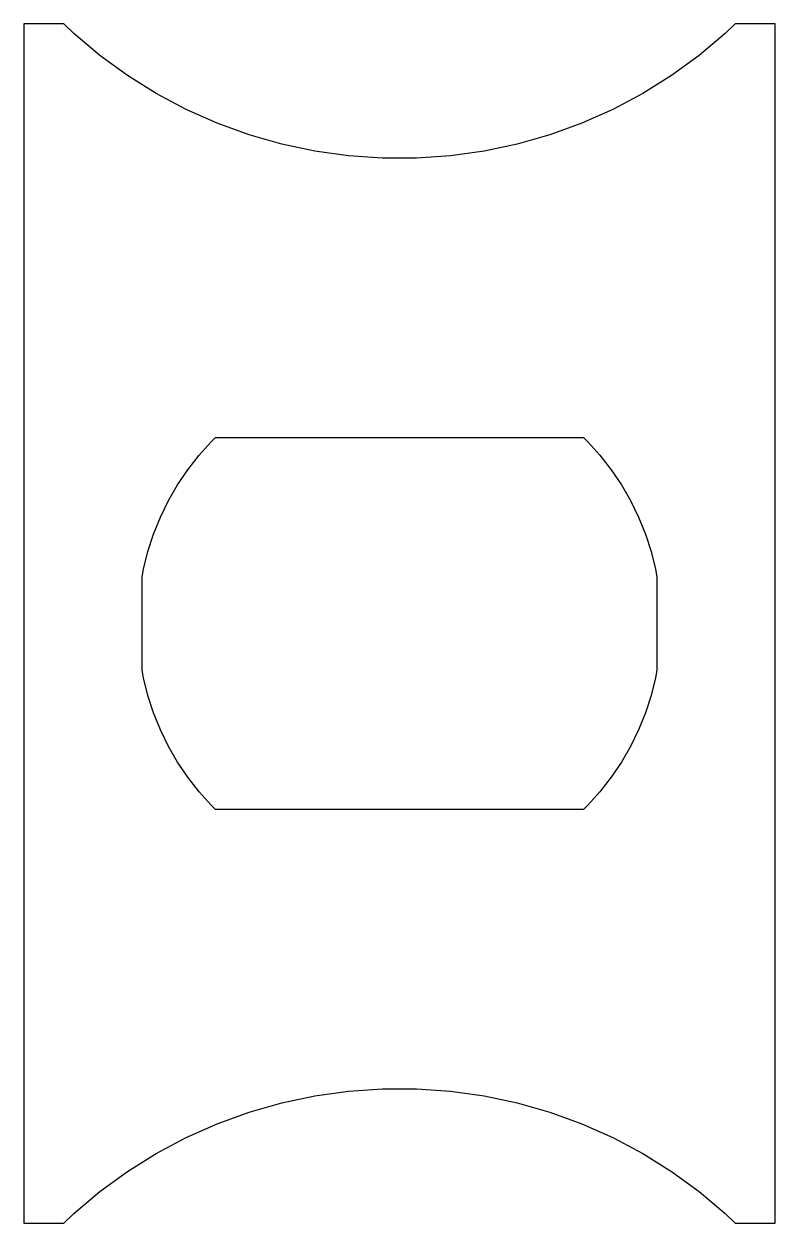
# Model space of a CAD drawing. Header units: metres. Extents: x -8.7 to 8.7, y -13.9 to 13.9.
import ezdxf

# ---------------------------------------------------------------- set-up
doc = ezdxf.new("R2010")
doc.units = ezdxf.units.M

msp = doc.modelspace()

# ---------------------------------------------------------------- linework, layer by layer
for p, q in [((-7.75852, 13.8625), (-8.68, 13.8625)), ((-8.68, 13.8625), (-8.68, -13.8625)), ((-7.52772, 13.6396), (-7.75852, 13.8625)), ((7.75852, 13.8625), (7.52772, 13.6396)), ((8.68, 13.8625), (7.75852, 13.8625)), ((8.68, -13.8625), (8.68, 13.8625)), ((-6.92619, 13.1349), (-7.52772, 13.6396)), ((7.52772, 13.6396), (6.92619, 13.1349)), ((-6.29092, 12.6733), (-6.92619, 13.1349)), ((6.92619, 13.1349), (6.29092, 12.6733)), ((-5.625, 12.2572), (-6.29092, 12.6733)), ((6.29092, 12.6733), (5.625, 12.2572)), ((-4.93167, 11.8886), (-5.625, 12.2572)), ((5.625, 12.2572), (4.93167, 11.8886)), ((-4.21432, 11.5692), (-4.93167, 11.8886)), ((4.93167, 11.8886), (4.21432, 11.5692)), ((-3.47644, 11.3006), (-4.21432, 11.5692)), ((4.21432, 11.5692), (3.47644, 11.3006)), ((-2.72162, 11.0842), (-3.47644, 11.3006)), ((3.47644, 11.3006), (2.72162, 11.0842)), ((-1.95354, 10.9209), (-2.72162, 11.0842)), ((-1.17594, 10.8116), (-1.95354, 10.9209)), ((1.95354, 10.9209), (1.17594, 10.8116)), ((2.72162, 11.0842), (1.95354, 10.9209)), ((-0.392619, 10.7569), (-1.17594, 10.8116)), ((0.392619, 10.7569), (-0.392619, 10.7569)), ((1.17594, 10.8116), (0.392619, 10.7569)), ((-4.63457, 3.88886), (-4.35201, 4.20268)), ((-4.35201, 4.20268), (-4.25411, 4.29722)), ((-4.25411, 4.29722), (4.25411, 4.29722)), ((4.25411, 4.29722), (4.35201, 4.20268)), ((4.35201, 4.20268), (4.63457, 3.88886)), ((-4.89455, 3.5561), (-4.63457, 3.88886)), ((4.63457, 3.88886), (4.89455, 3.5561)), ((-5.13069, 3.20601), (-4.89455, 3.5561)), ((4.89455, 3.5561), (5.13069, 3.20601)), ((-5.34183, 2.8403), (-5.13069, 3.20601)), ((5.13069, 3.20601), (5.34183, 2.8403)), ((-5.52695, 2.46076), (-5.34183, 2.8403)), ((5.34183, 2.8403), (5.52695, 2.46076)), ((-5.68514, 2.06922), (-5.52695, 2.46076)), ((5.52695, 2.46076), (5.68514, 2.06922)), ((-5.81563, 1.66761), (-5.68514, 2.06922)), ((5.68514, 2.06922), (5.81563, 1.66761)), ((-5.91779, 1.25786), (-5.81563, 1.66761)), ((5.81563, 1.66761), (5.91779, 1.25786)), ((-5.95, 1.07521), (-5.91779, 1.25786)), ((5.91779, 1.25786), (5.95, 1.07521)), ((-5.95, -1.07521), (-5.95, 1.07521)), ((5.95, 1.07521), (5.95, -1.07521)), ((-5.91779, -1.25786), (-5.95, -1.07521)), ((5.95, -1.07521), (5.91779, -1.25786)), ((-5.81563, -1.66761), (-5.91779, -1.25786)), ((5.91779, -1.25786), (5.81563, -1.66761)), ((-5.68514, -2.06922), (-5.81563, -1.66761)), ((5.81563, -1.66761), (5.68514, -2.06922)), ((-5.52695, -2.46076), (-5.68514, -2.06922)), ((5.68514, -2.06922), (5.52695, -2.46076)), ((-5.34183, -2.8403), (-5.52695, -2.46076)), ((5.52695, -2.46076), (5.34183, -2.8403)), ((-5.13069, -3.20601), (-5.34183, -2.8403)), ((5.34183, -2.8403), (5.13069, -3.20601)), ((-4.89455, -3.5561), (-5.13069, -3.20601)), ((5.13069, -3.20601), (4.89455, -3.5561)), ((-4.63457, -3.88886), (-4.89455, -3.5561)), ((4.89455, -3.5561), (4.63457, -3.88886)), ((-4.35201, -4.20268), (-4.63457, -3.88886)), ((4.63457, -3.88886), (4.35201, -4.20268)), ((-4.25411, -4.29722), (-4.35201, -4.20268)), ((4.25411, -4.29722), (-4.25411, -4.29722)), ((4.35201, -4.20268), (4.25411, -4.29722)), ((-1.95354, -10.9209), (-1.17594, -10.8116)), ((-1.17594, -10.8116), (-0.392619, -10.7569)), ((-0.392619, -10.7569), (0.392619, -10.7569)), ((0.392619, -10.7569), (1.17594, -10.8116)), ((1.17594, -10.8116), (1.95354, -10.9209)), ((-3.47644, -11.3006), (-2.72162, -11.0842)), ((-2.72162, -11.0842), (-1.95354, -10.9209)), ((1.95354, -10.9209), (2.72162, -11.0842)), ((2.72162, -11.0842), (3.47644, -11.3006)), ((-4.21432, -11.5692), (-3.47644, -11.3006)), ((3.47644, -11.3006), (4.21432, -11.5692)), ((-4.93167, -11.8886), (-4.21432, -11.5692)), ((4.21432, -11.5692), (4.93167, -11.8886)), ((-5.625, -12.2572), (-4.93167, -11.8886)), ((4.93167, -11.8886), (5.625, -12.2572)), ((-6.29092, -12.6733), (-5.625, -12.2572)), ((5.625, -12.2572), (6.29092, -12.6733)), ((-6.92619, -13.1349), (-6.29092, -12.6733)), ((6.29092, -12.6733), (6.92619, -13.1349)), ((-7.52772, -13.6396), (-6.92619, -13.1349)), ((6.92619, -13.1349), (7.52772, -13.6396)), ((-8.68, -13.8625), (-7.75852, -13.8625)), ((-7.75852, -13.8625), (-7.52772, -13.6396)), ((7.52772, -13.6396), (7.75852, -13.8625)), ((7.75852, -13.8625), (8.68, -13.8625))]:
    msp.add_line(p, q)

doc.saveas('drawing.dxf')
